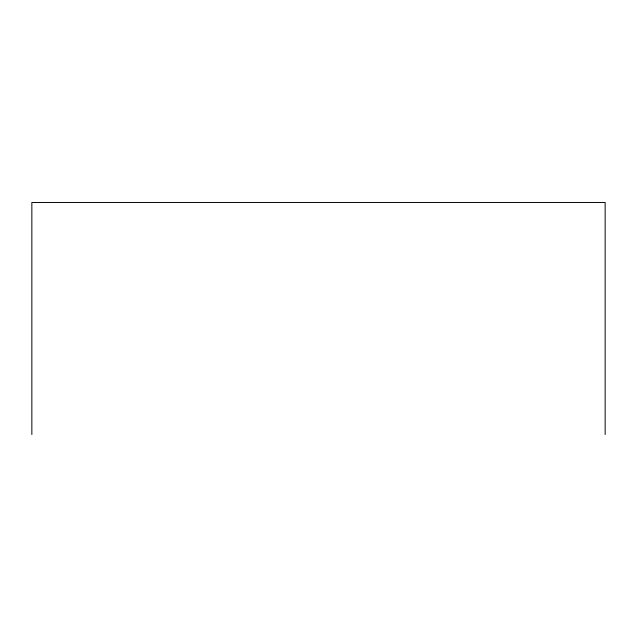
<?xml version="1.0" encoding="UTF-8"?>
<svg xmlns="http://www.w3.org/2000/svg" width="637" height="637" viewBox="0 0 637 637"><rect width="100%" height="100%" fill="white"/><g stroke="black" fill="none" stroke-linecap="round" stroke-linejoin="round"><path stroke-width="0.96" d="M605.15 434.522L605.15 202.478L31.85 202.478L31.85 434.522"/></g></svg>
